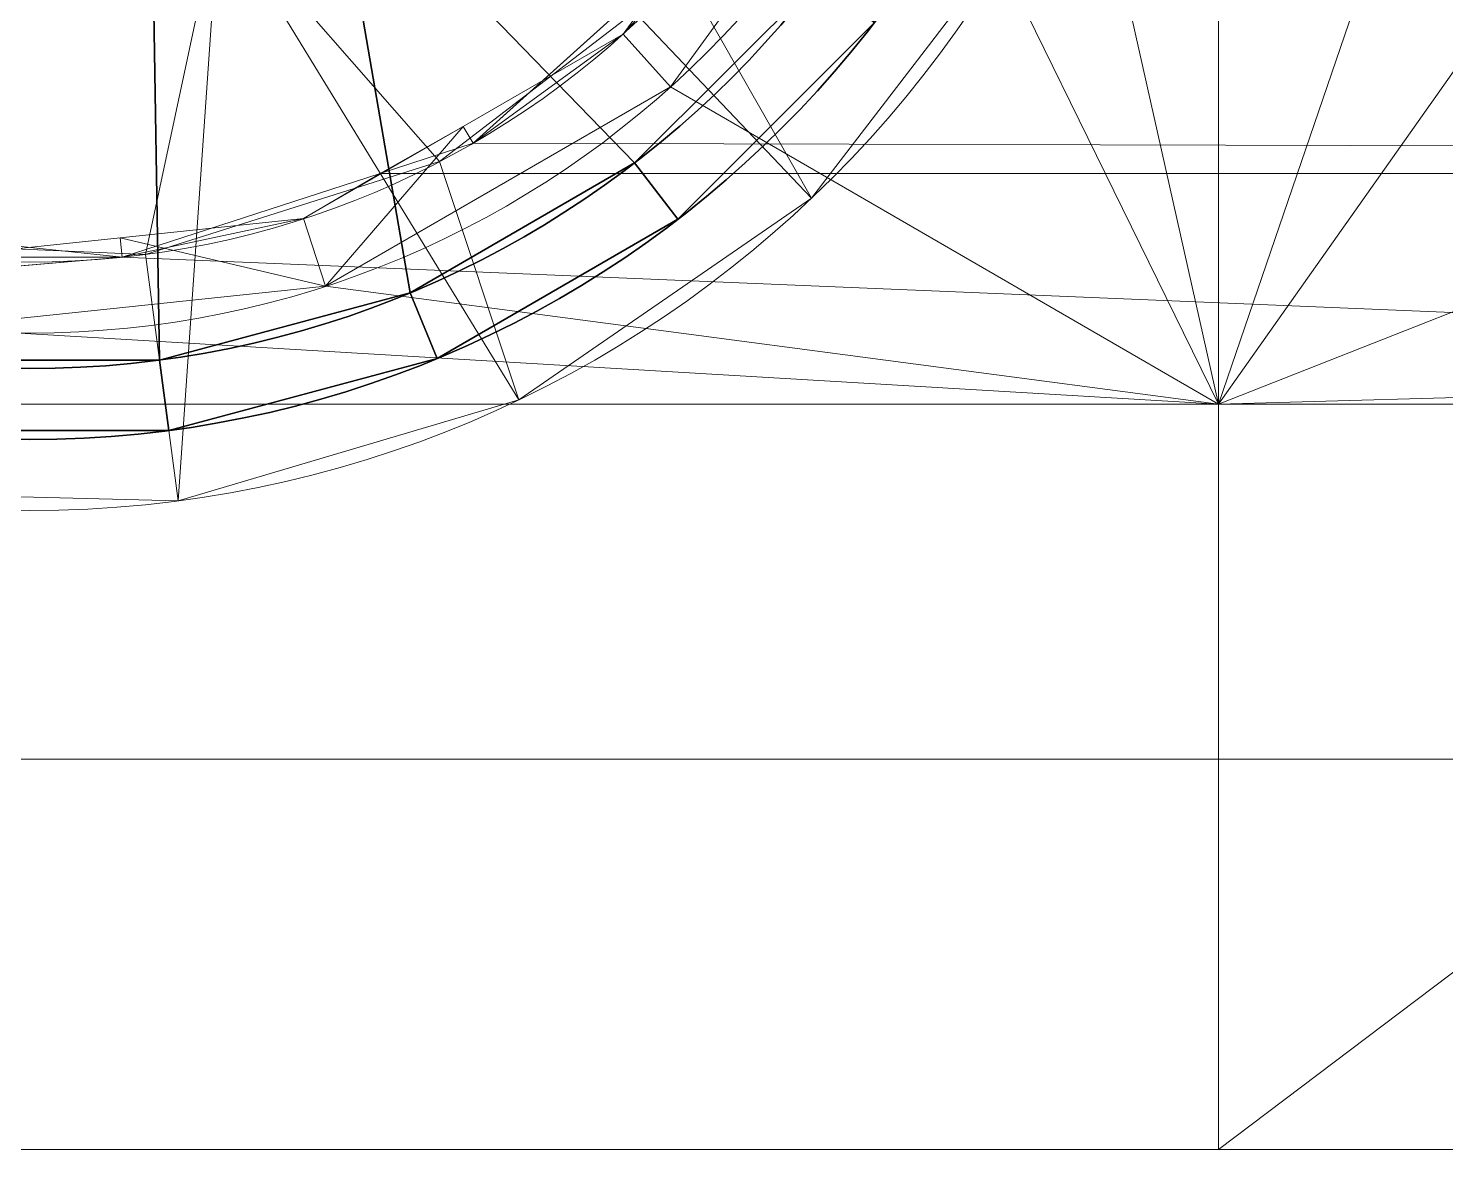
# Model space of a CAD drawing. Header units: millimetres. Extents: x 0 to 1550, y -55 to 90.
# Drawn here: x 439.99 to 459.95, y 0 to 15.79 of the extents above; entities that cross this region are included whole.
import ezdxf

# ---------------------------------------------------------------- set-up
doc = ezdxf.new("R2010")
doc.units = ezdxf.units.MM
doc.layers.add('1', color=7, linetype='Continuous', true_color=0xffffff)

# ---------------------------------------------------------------- blocks, each defined once
blk = doc.blocks.new('UG_SURFACE_001')
at = {"layer": '1', "color": 252, "linetype": 'Continuous', "lineweight": 18}
for points in [[(452.332854, 30.490944, 25), (453.500003, 25, 25), (456.750005, 10.5, 25), (456.750005, 46.750002, 25)], [(456.750005, 46.750002, 25), (456.750005, 10.5, 25), (460.000008, 20, 25), (460.000008, 45.000002, 25)], [(452.226847, 22.401104), (452.226847, 27.000001), (611.750007, 27.000001), (611.750007, 13.75)], [(456.750005, 10.5, 25), (453.500003, 25, 25), (452.332854, 19.509055, 25)], [(611.750007, 13.75), (450.1127, 17.652685), (452.226847, 22.401104)], [(456.750005, 10.5, 25), (460.761219, 16.173165, 25), (460.000008, 20, 25)], [(449.891716, 17.813241, 24), (448.364139, 15.710689, 24), (449.03326, 14.967545, 25), (452.332854, 19.509055, 25)], [(452.332854, 19.509055, 25), (449.03326, 14.967545, 25), (456.750005, 10.5, 25)], [(448.364139, 15.710689, 24), (449.891716, 17.813241, 24), (450.1127, 17.652685)], [(446.249992, 14.174682), (450.1127, 17.652685), (611.750007, 13.75)], [(450.1127, 17.652685), (446.249992, 14.174682), (448.364139, 15.710689, 24)], [(456.750005, 10.5, 25), (462.928921, 12.928932, 25), (460.761219, 16.173165, 25)], [(444.171727, 12.160737, 25), (449.03326, 14.967545, 25), (448.364139, 15.710689, 24), (446.113408, 14.411242, 24)], [(446.249992, 14.174682), (446.113408, 14.411242, 24), (448.364139, 15.710689, 24)], [(449.03326, 14.967545, 25), (444.171727, 12.160737, 25), (456.750005, 10.5, 25)], [(444.942951, 13.75), (443.862706, 13.111793, 24), (446.113408, 14.411242, 24)], [(446.113408, 14.411242, 24), (443.862706, 13.111793, 24), (444.171727, 12.160737, 25)], [(446.113408, 14.411242, 24), (446.249992, 14.174682), (444.942951, 13.75)], [(611.750007, 13.75), (444.942951, 13.75), (446.249992, 14.174682)], [(441.306591, 12.568477), (444.942951, 13.75), (611.750007, 13.75), (611.750007, 5.5)], [(443.862706, 13.111793, 24), (444.942951, 13.75), (441.306591, 12.568477)], [(358.249992, 5.5), (436.137289, 13.111793), (441.306591, 12.568477)], [(441.306591, 12.568477), (436.137289, 13.111793), (438.693404, 12.568477, 24)], [(441.306591, 12.568477), (441.27804, 12.840135, 24), (443.862706, 13.111793, 24)], [(444.171727, 12.160737, 25), (443.862706, 13.111793, 24), (441.27804, 12.840135, 24)], [(441.27804, 12.840135, 24), (438.693404, 12.568477, 24), (438.588858, 11.573954, 25), (444.171727, 12.160737, 25)], [(438.693404, 12.568477, 24), (441.27804, 12.840135, 24), (441.306591, 12.568477)], [(456.750005, 10.5, 25), (466.173172, 10.761205, 25), (462.928921, 12.928932, 25)], [(441.306591, 12.568477), (611.750007, 5.5), (358.249992, 5.5)], [(456.750005, 10.5, 25), (444.171727, 12.160737, 25), (438.588858, 11.573954, 25)], [(438.588858, 11.573954, 25), (423.24999, 10.5, 25), (456.750005, 10.5, 25)], [(456.750005, 10.5, 25), (467.486322, 10.5, 25), (466.173172, 10.761205, 25)], [(456.750005, 10.5, 25), (423.24999, 10.5, 25), (423.24999, 0, 25), (456.750005, 0, 25)], [(469.999999, 10, 25), (467.486322, 10.5, 25), (456.750005, 10.5, 25), (456.750005, 0, 25)], [(456.750005, 0, 25), (560.99999, 0, 25), (547.999978, 10, 25), (469.999999, 10, 25)], [(358.249992, 5.5), (611.750007, 5.5), (611.750007, 0), (358.249992, 0)], [(358.249992, 0), (456.750005, 0, 25), (423.24999, 0, 25)], [(358.249992, 0), (611.750007, 0), (560.99999, 0, 25), (456.750005, 0, 25)]]:
    blk.add_3dface(points, dxfattribs=at)
blk = doc.blocks.new('fiksator_0601-01_BODY')
at = {"layer": '1', "color": 252, "linetype": 'Continuous', "lineweight": 18}
for p, q in [((0, 0), (1550, 0)), ((1410, 0, 25), (140, 0, 25))]:
    blk.add_line(p, q, dxfattribs=at)
at = {"layer": '1', "color": 252, "linetype": 'Continuous', "lineweight": 18, "extrusion": (0, 0, -1)}
for centre, radius in [((-440, 25, -25), 13.5), ((-440, 25), 12.5)]:
    blk.add_circle(centre, radius, dxfattribs=at)
at = {"layer": '1', "color": 252, "linetype": 'Continuous', "lineweight": 18}
blk.add_circle((440, 25, 24), 12.5, dxfattribs=at)
blk.add_blockref('UG_SURFACE_001', (0, 0), dxfattribs=at)
blk = doc.blocks.new('UG_SURFACE_006')
at = {"layer": '1', "color": 30, "linetype": 'Continuous', "lineweight": 18}
for points in [[(-4, 6.928203), (-6.472136, 4.702282), (-12.944272, 9.404564), (-9.404564, 12.944272)], [(-9.404564, 12.944272, 29.999999), (-9.404564, 12.944272), (-12.944272, 9.404564), (-12.944272, 9.404564, 29.999999)], [(-9.404564, 12.944272, 29.999999), (-12.944272, 9.404564, 29.999999), (-9.575555, 8.034845, 29.999999), (-6.25, 10.825317, 29.999999)], [(-6.472136, 4.702282), (-7.825181, 1.663294), (-15.216905, 4.944272), (-12.944272, 9.404564)], [(-12.944272, 9.404564, 29.999999), (-12.944272, 9.404564), (-15.216905, 4.944272), (-15.216905, 4.944272, 29.999999)], [(-11.746158, 4.275252, 29.999999), (-9.575555, 8.034845, 29.999999), (-12.944272, 9.404564, 29.999999), (-15.216905, 4.944272, 29.999999)], [(-9.575555, 8.034845, 52.999999), (-9.575555, 8.034845, 29.999999), (-11.746158, 4.275252, 29.999999), (-11.746158, 4.275252, 52.999999)], [(-7.825181, 1.663294, 52.999999), (-6.472136, 4.702282, 52.999999), (-9.575555, 8.034845, 52.999999), (-11.746158, 4.275252, 52.999999)], [(-16.000001, 0), (-15.216905, 4.944272), (-7.825181, 1.663294)], [(-15.216905, 4.944272, 29.999999), (-15.216905, 4.944272), (-16.000001, 0), (-16.000001, 0, 29.999999)], [(-15.216905, 4.944272, 29.999999), (-16.000001, 0, 29.999999), (-12.5, 0, 29.999999), (-11.746158, 4.275252, 29.999999)], [(-11.746158, 4.275252, 52.999999), (-11.746158, 4.275252, 29.999999), (-12.5, 0, 29.999999), (-12.5, 0, 52.999999)], [(-7.825181, 1.663294, 52.999999), (-11.746158, 4.275252, 52.999999), (-12.5, 0, 52.999999)], [(-7.825181, 1.663294), (-7.825181, -1.663294), (-15.216905, -4.944272), (-16.000001, 0)], [(-12.5, 0, 52.999999), (-11.746158, -4.275252, 52.999999), (-7.825181, -1.663294, 52.999999), (-7.825181, 1.663294, 52.999999)], [(-16.000001, 0, 29.999999), (-16.000001, 0), (-15.216905, -4.944272), (-15.216905, -4.944272, 29.999999)], [(-11.746158, -4.275252, 29.999999), (-12.5, 0, 29.999999), (-16.000001, 0, 29.999999), (-15.216905, -4.944272, 29.999999)], [(-12.5, 0, 52.999999), (-12.5, 0, 29.999999), (-11.746158, -4.275252, 29.999999), (-11.746158, -4.275252, 52.999999)]]:
    blk.add_3dface(points, dxfattribs=at)
blk = doc.blocks.new('vtulka_0601-02_BODY')
at = {"layer": '1', "color": 30, "linetype": 'Continuous', "lineweight": 18, "extrusion": (0, 0, -1)}
blk.add_circle((0, 0, -30), 16, dxfattribs=at)
at = {"layer": '1', "color": 30, "linetype": 'Continuous', "lineweight": 18}
for centre, radius in [((0, 0), 16), ((0, 0, 53), 12.5), ((0, 0, 30), 12.5)]:
    blk.add_circle(centre, radius, dxfattribs=at)
blk.add_blockref('UG_SURFACE_006', (0, 0), dxfattribs=at)
blk = doc.blocks.new('UG_SURFACE_009')
at = {"layer": '1', "color": 95, "linetype": 'Continuous', "lineweight": 25}
for points in [[(0, 15, 9), (-3.882286, 14.488887, 9), (-3.623467, 13.522961, 10), (0, 14, 10)], [(0, 15, 9), (0, 15, 1), (-3.882286, 14.488887, 1), (-3.882286, 14.488887, 9)], [(-3.882286, 14.488887, 1), (0, 15, 1), (0, 14), (-3.623467, 13.522961)], [(3.882286, 14.488887, 9), (0, 15, 9), (0, 14, 10), (3.623467, 13.522961, 10)], [(3.882286, 14.488887, 9), (3.882286, 14.488887, 1), (0, 15, 1), (0, 15, 9)], [(0, 15, 1), (3.882286, 14.488887, 1), (3.623467, 13.522961), (0, 14)], [(-3.882286, 14.488887, 9), (-7.5, 12.990381, 9), (-7, 12.124356, 10), (-3.623467, 13.522961, 10)], [(-3.882286, 14.488887, 9), (-3.882286, 14.488887, 1), (-7.5, 12.990381, 1), (-7.5, 12.990381, 9)], [(-7.5, 12.990381, 1), (-3.882286, 14.488887, 1), (-3.623467, 13.522961), (-7, 12.124356)], [(7.5, 12.990381, 9), (3.882286, 14.488887, 9), (3.623467, 13.522961, 10), (7, 12.124356, 10)], [(3.882286, 14.488887, 1), (7.5, 12.990381, 1), (7, 12.124356), (3.623467, 13.522961)], [(7.5, 12.990381, 9), (7.5, 12.990381, 1), (3.882286, 14.488887, 1), (3.882286, 14.488887, 9)], [(0, 14, 10), (-3.623467, 13.522961, 10), (-1.389185, 7.878462, 10), (1.389185, 7.878462, 10)], [(1.389185, 7.878462), (-1.389185, 7.878462), (-3.623467, 13.522961), (0, 14)], [(1.389185, 7.878462, 10), (3.623467, 13.522961, 10), (0, 14, 10)], [(0, 14), (3.623467, 13.522961), (1.389185, 7.878462)], [(-3.623467, 13.522961, 10), (-7, 12.124356, 10), (-4, 6.928203, 10), (-1.389185, 7.878462, 10)], [(-1.389185, 7.878462), (-4, 6.928203), (-7, 12.124356), (-3.623467, 13.522961)], [(7, 12.124356, 10), (3.623467, 13.522961, 10), (1.389185, 7.878462, 10), (4, 6.928203, 10)], [(4, 6.928203), (1.389185, 7.878462), (3.623467, 13.522961), (7, 12.124356)]]:
    blk.add_3dface(points, dxfattribs=at)
blk = doc.blocks.new('1098-016_BODY')
at = {"layer": '1', "color": 95, "linetype": 'Continuous', "lineweight": 25, "extrusion": (0, 0, -1)}
for centre, radius in [((0, 0, -9), 15), ((0, 0), 14)]:
    blk.add_circle(centre, radius, dxfattribs=at)
at = {"layer": '1', "color": 95, "linetype": 'Continuous', "lineweight": 25}
for centre, radius in [((0, 0, 1), 15), ((0, 0, 10), 14)]:
    blk.add_circle(centre, radius, dxfattribs=at)
blk.add_blockref('UG_SURFACE_009', (0, 0), dxfattribs=at)

msp = doc.modelspace()

# ---------------------------------------------------------------- block references
at = {"layer": '1', "color": 3, "linetype": 'Continuous', "lineweight": 18}
msp.add_blockref('fiksator_0601-01_BODY', (0, 0), dxfattribs=at)
at = {"layer": '1', "color": 3, "linetype": 'Continuous', "lineweight": 18, "extrusion": (0, 0, -1)}
for name, p, rotation in [('1098-016_BODY', (-440, 25, -65), 157.477326), ('vtulka_0601-02_BODY', (-440, 25, -55), 82.477326)]:
    msp.add_blockref(name, p, dxfattribs=dict(at, rotation=rotation))

doc.saveas('drawing.dxf')
